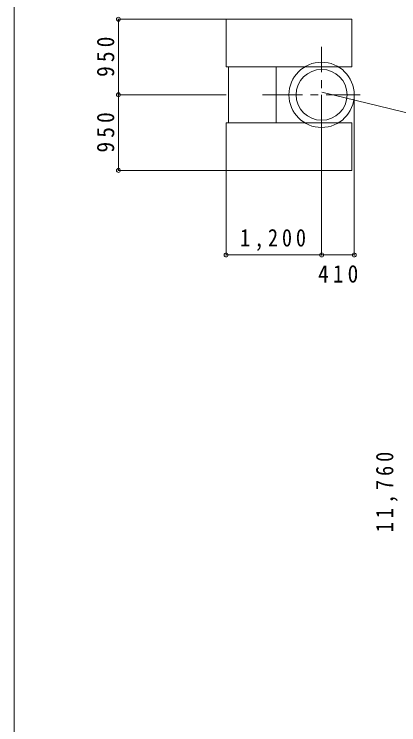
# Model space of a CAD drawing. Units: millimetres, scale not verified. Extents: x -20467 to 19946, y -204354 to 195646.
# Drawn here: x -20467 to -15633, y -7274 to 1649 of the extents above; entities that cross this region are included whole.
import ezdxf

# ---------------------------------------------------------------- set-up
doc = ezdxf.new("R2010")
doc.units = ezdxf.units.MM
doc.header["$LTSCALE"] = 100
doc.header["$PDMODE"] = 32
doc.header["$PDSIZE"] = 50
doc.linetypes.add('CHAIN1', pattern=[8, 5, -1, 1, -1])
for name, color, linetype, lineweight in [('0-0', 7, 'Continuous', 9), ('1-0', 4, 'Continuous', 9), ('1-2', 7, 'Continuous', 9)]:
    doc.layers.add(name, color=color, linetype=linetype, lineweight=lineweight)
doc.styles.add('ＭＳ ゴシック', font='')
doc.styles.get('ＭＳ ゴシック').set_extended_font_data('MS Gothic')

msp = doc.modelspace()

# ---------------------------------------------------------------- linework, layer by layer
at = {"layer": '0-0'}
msp.add_line((-20466.8, -14444.6), (-20466.8, 13528.4), dxfattribs=at)
at = {"layer": '1-0'}
for p, q in [((-19156.5, 636.7), (-19156.5, 1586.7)), ((-19156.5, 1586.7), (-17803.5, 1586.7)), ((-19156.5, -313.3), (-19156.5, 636.7)), ((-19156.5, 636.7), (-17803.5, 636.7)), ((-19156.5, 636.7), (-17803.5, 636.7)), ((-16603.5, -1373.8), (-16603.5, 636.7)), ((-16193.5, -1373.8), (-16193.5, 636.7)), ((-19156.5, -313.3), (-17803.5, -313.3)), ((-17803.5, -1373.8), (-17803.5, -313.3)), ((-16603.5, -1373.8), (-16603.5, -313.3)), ((-17803.5, -1373.8), (-16603.5, -1373.8)), ((-16603.5, -1373.8), (-16193.5, -1373.8))]:
    msp.add_line(p, q, dxfattribs=at)
at = {"layer": '1-0', "color": 7}
for p, q in [((-17773.5, 986.7), (-17773.5, 286.7)), ((-17173.5, 986.7), (-17173.5, 286.7)), ((-17803.5, 286.7), (-16223.5, 286.7)), ((-16223.5, -313.3), (-16223.5, 286.7))]:
    msp.add_line(p, q, dxfattribs=at)
for points in [[(-17803.5, 986.7), (-16223.5, 986.7), (-16223.5, 1586.7)], [(-16598.7, 671.2), (-12423.5, -341.5), (-12423.5, -1780.6), (-12501.1, -1490.9)]]:
    msp.add_lwpolyline(points, dxfattribs=at)
for radius in [410, 320]:
    msp.add_circle((-16603.5, 636.7), radius, dxfattribs=at)
at = {"layer": '1-0'}
for p in [(-19156.5, 1586.7), (-19156.5, 636.7), (-19156.5, -313.3), (-17803.5, -1373.8), (-16603.5, -1373.8), (-16193.5, -1373.8)]:
    msp.add_point(p, dxfattribs=at)
at = {"layer": '1-2'}
for p, q in [((-17803.5, 1586.7), (-17803.5, 986.7)), ((-17803.5, 1586.7), (-16223.5, 1586.7)), ((-17803.5, 286.7), (-17803.5, -313.3)), ((-17803.5, -313.3), (-16223.5, -313.3))]:
    msp.add_line(p, q, dxfattribs=at)
at = {"layer": '1-2', "color": 4, "linetype": 'CHAIN1'}
for p, q in [((-16603.5, 120.4), (-16603.5, 1239.8)), ((-17345, 636.7), (-16119, 636.7))]:
    msp.add_line(p, q, dxfattribs=at)

# ---------------------------------------------------------------- texts
at = {"layer": '1-0', "color": 7, "char_height": 219.9, "attachment_point": 7, "rotation": 90, "style": 'ＭＳ ゴシック'}
for s, insert in [('\\T1.38;\\W0.9;950', (-19206.5, 861.7)), ('\\T1.38;\\W0.9;950', (-19206.5, -88.3)), ('\\T1.39;\\W0.85;11,760', (-15645.7, -4856.4))]:
    msp.add_mtext(s, dxfattribs=dict(at, insert=insert))
at = {"layer": '1-0', "color": 7, "char_height": 219.9, "attachment_point": 7, "style": 'ＭＳ ゴシック'}
for s, insert in [('\\T1.38;\\W0.85;1,200', (-17628.5, -1323.8)), ('\\T1.38;\\W0.9;410', (-16648.5, -1723.8))]:
    msp.add_mtext(s, dxfattribs=dict(at, insert=insert))

doc.saveas('drawing.dxf')
